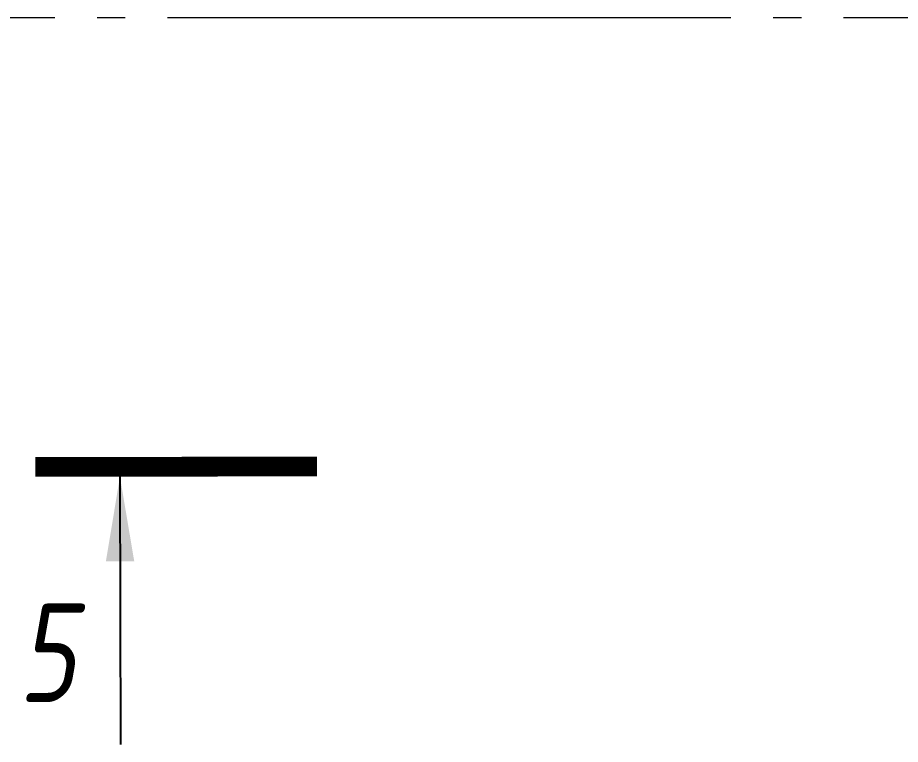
# Model space of a CAD drawing. Header units: millimetres. Extents: x -85420 to 1195317, y -69347 to 470418.
# Drawn here: x 437674 to 440808, y 62197 to 64776 of the extents above; entities that cross this region are included whole.
import ezdxf

# ---------------------------------------------------------------- set-up
doc = ezdxf.new("R2010")
doc.units = ezdxf.units.MM
for name, pattern in [('GOST2.303 6', [12, 8, -1.5, 1, -1.5]), ('ГОСТ 2.303 5', [24, 20, -1.5, 1, -1.5]), ('осевая', [50.8, 31.75, -6.35, 6.35, -6.35])]:
    doc.linetypes.add(name, pattern=pattern)
doc.layers.add('+АР_Осевые линии', color=252, linetype='GOST2.303 6', lineweight=9)
doc.layers.add('СПДС_СИМВОЛЫ', color=7, linetype='Continuous', lineweight=25)
doc.layers.add('ОСИ', color=7, linetype='осевая', lineweight=13, true_color=0x999999)
doc.styles.add('ГОСТ 2.304', font='CS_Gost2304.shx', dxfattribs={"oblique": 10})

# ---------------------------------------------------------------- blocks, each defined once
blk = doc.blocks.new('A$C314F1C93')
at = {"layer": '+АР_Осевые линии', "linetype": 'ГОСТ 2.303 5', "lineweight": 0, "ltscale": 100}
blk.add_lwpolyline([(-4200, 49450), (75280, 49450)], dxfattribs=at)

msp = doc.modelspace()

# ---------------------------------------------------------------- block references
at = {"layer": 'ОСИ', "ltscale": 40}
msp.add_blockref('A$C314F1C93', (430406.4, 15326.4, 0), dxfattribs=at)

# ---------------------------------------------------------------- next in the draw order: linework, layer by layer
at = {"layer": 'СПДС_СИМВОЛЫ', "linetype": 'Continuous', "lineweight": 25, "ltscale": 100}
msp.add_line((438037.5, 63147.5), (438039, 62197.5), dxfattribs=at)
at = {"layer": 'СПДС_СИМВОЛЫ', "linetype": 'Continuous', "lineweight": 25, "ltscale": 100, "const_width": 70}
msp.add_lwpolyline([(437737.4, 63182), (438737.4, 63183.6)], dxfattribs=at)
at = {"layer": 'СПДС_СИМВОЛЫ', "linetype": 'Continuous', "lineweight": 25, "ltscale": 100}
msp.add_solid([(438037.5, 63147.5), (438088.3, 62847.1), (437987.7, 62847)], dxfattribs=at)

# ---------------------------------------------------------------- next in the draw order: texts
at = {"layer": 'СПДС_СИМВОЛЫ', "color": 7, "linetype": 'Continuous', "lineweight": 25, "ltscale": 100, "style": 'ГОСТ 2.304', "oblique": 10}
msp.add_text('5', height=350, dxfattribs=at).set_placement((437675.7, 62347.6))

doc.saveas('drawing.dxf')
